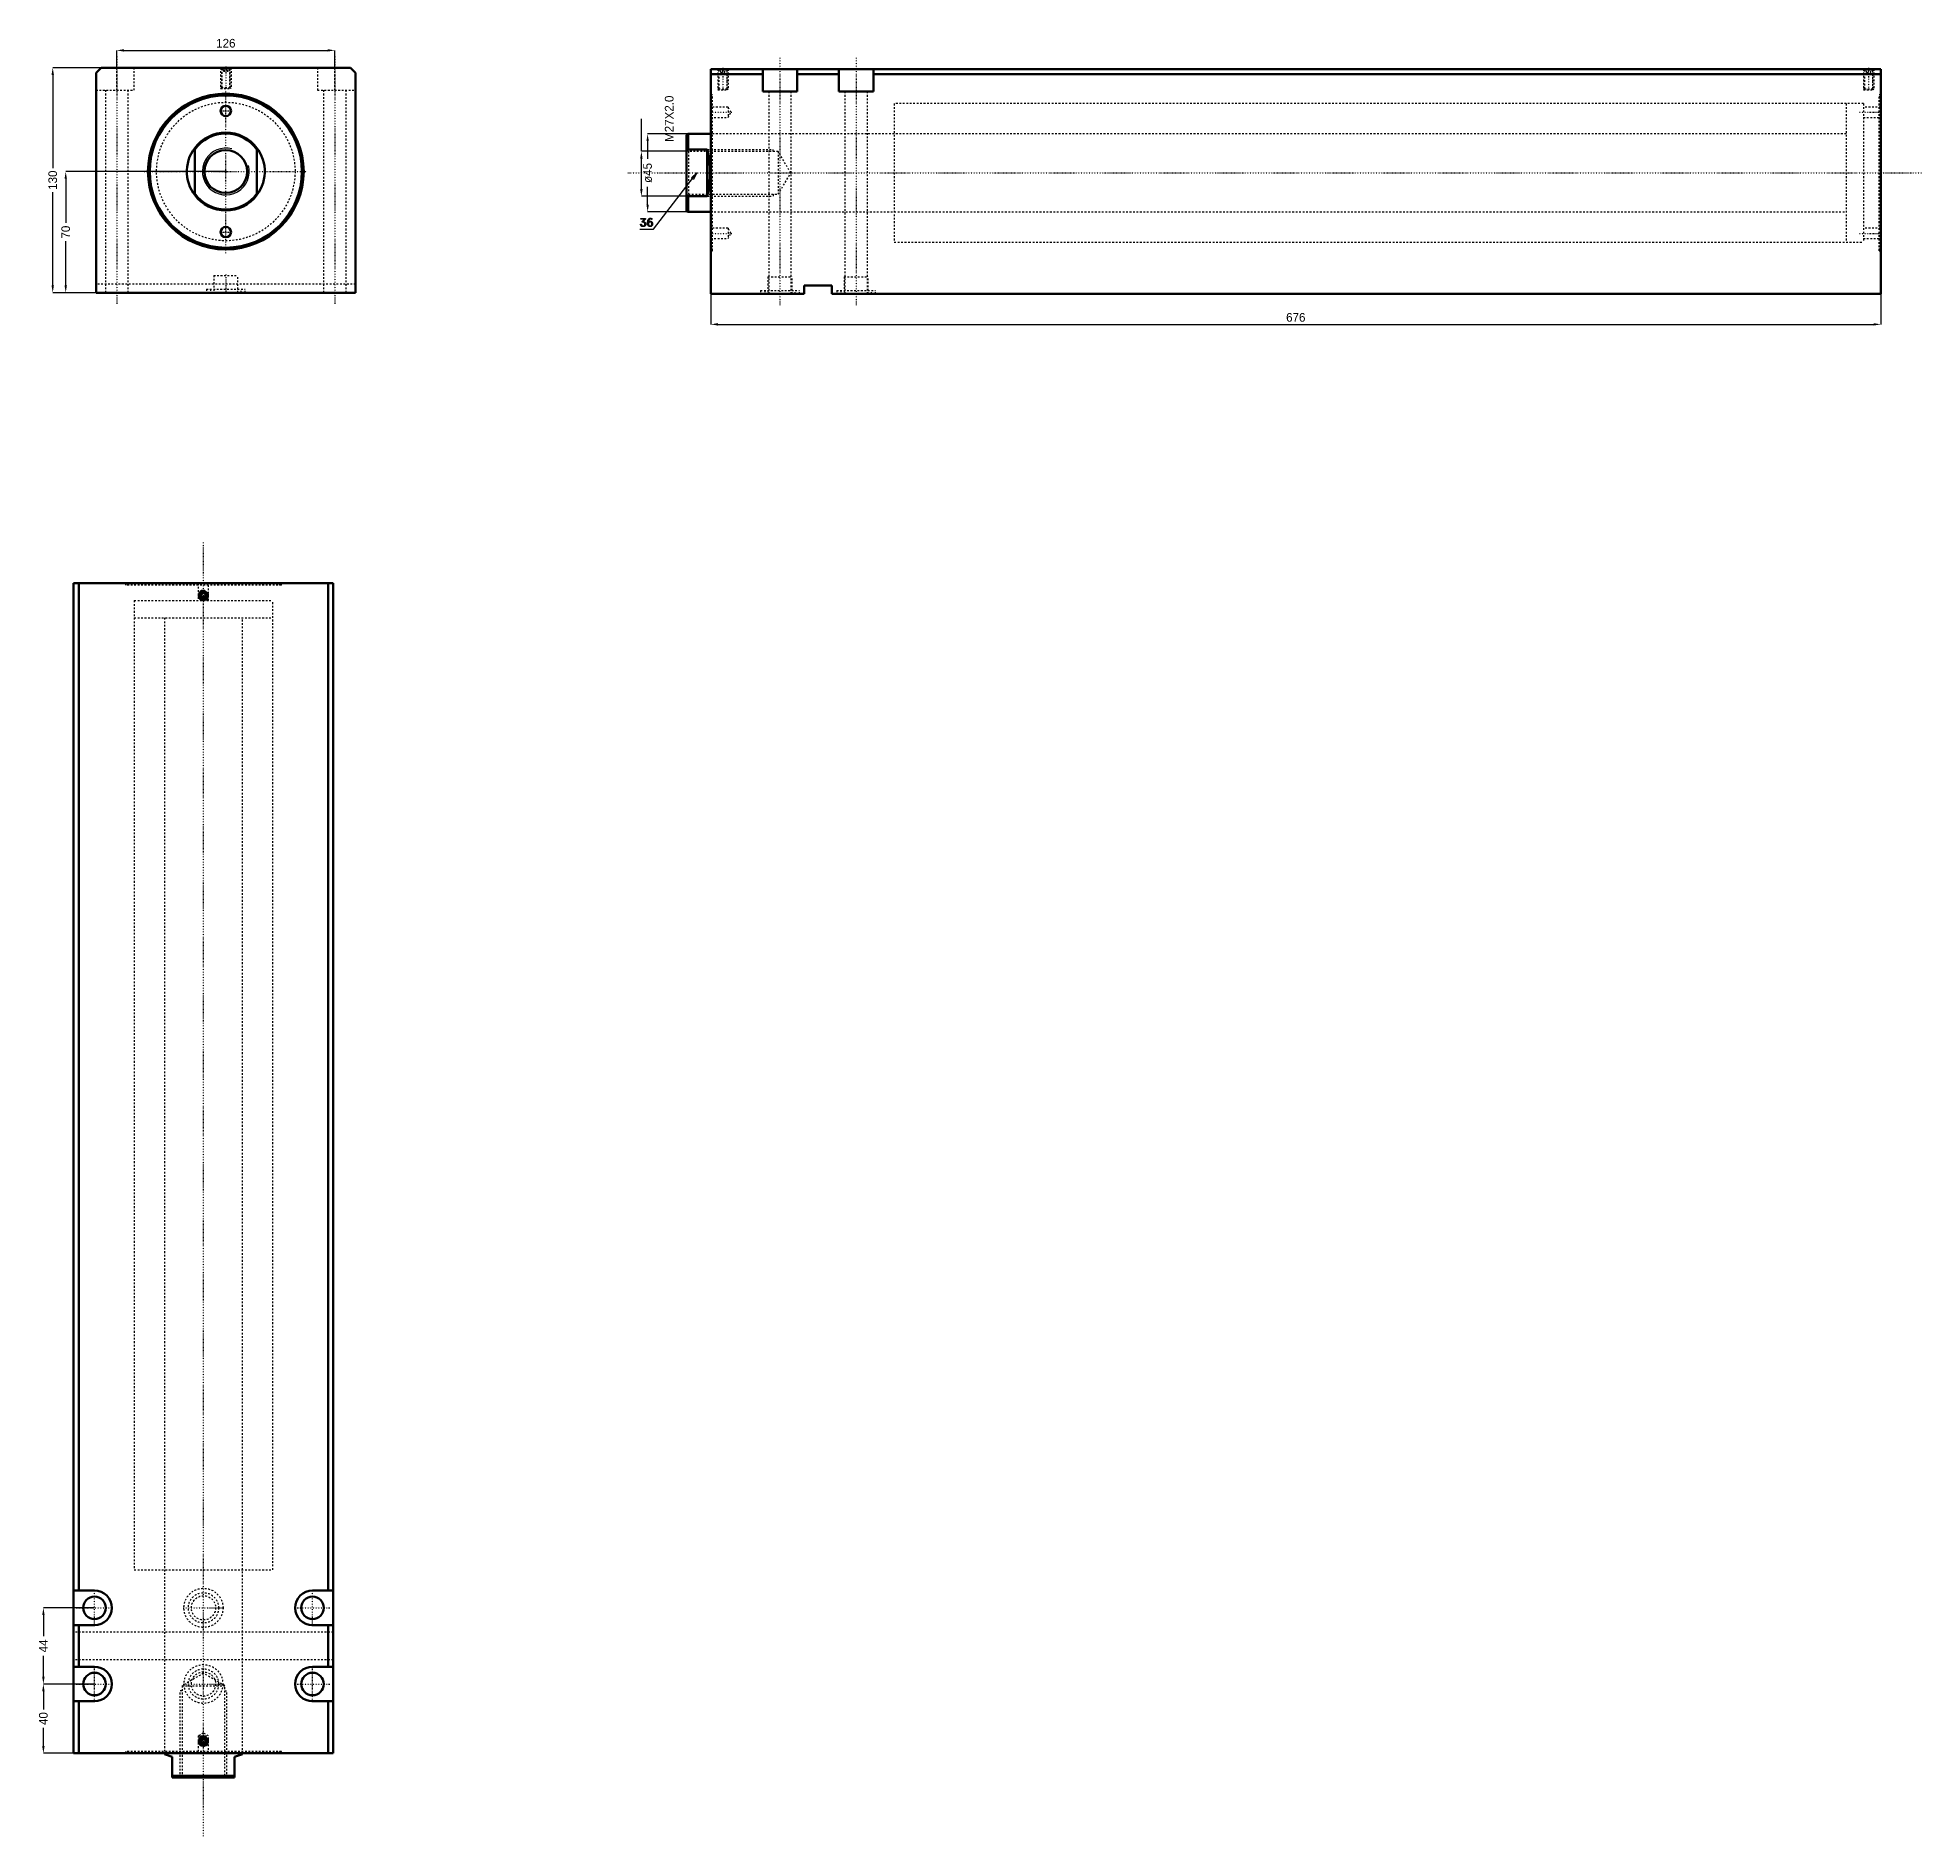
# Model space of a CAD drawing. Header units: millimetres. Extents: x -109 to 980, y -962 to 77.
import ezdxf

# ---------------------------------------------------------------- set-up
doc = ezdxf.new("R2010")
doc.units = ezdxf.units.MM
doc.linetypes.add('Center', pattern=[1.5, 0.45, -0.5, 0.05, -0.5])
doc.linetypes.add('Dashed', pattern=[2, 1, -1])
for name, color, linetype, lineweight in [('2d ConnectionPoints', 7, 'Continuous', 50), ('AM_0', 7, 'Continuous', 50), ('AM_5', 3, 'Continuous', 25), ('AM_7', 7, 'Center', 25), ('AM_9', 6, 'Dashed', 25)]:
    doc.layers.add(name, color=color, linetype=linetype, lineweight=lineweight)
doc.dimstyles.new('ISO-25', dxfattribs={"dimtxt": 2.5, "dimasz": 2.5, "dimexe": 1.25, "dimexo": 0.625, "dimtad": 1, "dimtxsty": 'Standard', "dimcen": 2.5, "dimadec": 0, "dimazin": 0, "dimtfac": 1, "dimtmove": 0, "dimatfit": 3, "dimfxl": 0, "dimarcsym": 0})

# ---------------------------------------------------------------- blocks, each defined once
blk = doc.blocks.new('1_JECX_MF_INLA_80_550_0_rod__0_in_JECX_MF_160_INLA_80_550_0__0')
at = {"layer": 'AM_0'}
for p, q in [((-18, -13.5), (-18, 13.5)), ((18, 13.5), (18, -13.5))]:
    blk.add_line(p, q, dxfattribs=at)
for points in [[(-18, 13.5), (-19.1, 11.9), (-20.1, 10.2), (-20.9, 8.4), (-21.5, 6.5), (-22, 4.6), (-22.3, 2.7), (-22.5, 0.7), (-22.5, -1.2), (-22.3, -3.2), (-21.9, -5.1), (-21.4, -7), (-20.7, -8.8), (-19.8, -10.6), (-18.8, -12.3), (-18, -13.5)], [(18, -13.5), (19.1, -11.9), (20.1, -10.2), (20.9, -8.4), (21.5, -6.5), (22, -4.6), (22.3, -2.7), (22.5, -0.7), (22.5, 1.2), (22.3, 3.2), (21.9, 5.1), (21.4, 7), (20.7, 8.8), (19.8, 10.6), (18.8, 12.3), (18, 13.5)]]:
    blk.add_lwpolyline(points, dxfattribs=at)
blk.add_circle((0, 0), 12.4, dxfattribs=at)
for radius, start, end in [(22.5, 36.8699, 143.1301), (22, 35.0968, 144.9032), (22, 215.0968, 324.9032), (22.5, 216.8699, 323.1301)]:
    blk.add_arc((0, 0), radius, start, end, dxfattribs=at)
at = {"layer": 'AM_5'}
blk.add_arc((0, 0), 13.5, 75, 15, dxfattribs=at)
blk = doc.blocks.new('2_JECX_MF_EXLA_80_550_0_body__0_in_JECX_MF_160_INLA_80_550_0__0')
at = {"layer": 'AM_0'}
for p, q in [((-72, 60), (-75, 57)), ((-75, 57), (-75, -70)), ((72, 60), (-72, 60)), ((75, 57), (72, 60)), ((75, -70), (75, 57)), ((-75, -70), (75, -70))]:
    blk.add_line(p, q, dxfattribs=at)
for centre, radius in [((0, 0), 45), ((0, 0), 44), ((0, 35), 3), ((0, -35), 3)]:
    blk.add_circle(centre, radius, dxfattribs=at)
at = {"layer": 'AM_5', "linetype": 'Dashed'}
for p, q in [((-3, 60), (-3, 48)), ((3, 60), (3, 48))]:
    blk.add_line(p, q, dxfattribs=at)
at = {"layer": 'AM_7'}
for p, q in [((-63, 66.5), (-63, -76.5)), ((63, 66.5), (63, -76.5)), ((0, 60.6), (0, 47.4)), ((0, -47.2), (0, 47.2)), ((-3.2, 35), (3.1, 35)), ((-47.2, 0), (47.2, 0)), ((-3.2, -35), (3.1, -35)), ((0, -59.5), (0, -70.5))]:
    blk.add_line(p, q, dxfattribs=at)
at = {"layer": 'AM_9'}
for p, q in [((-63, 47), (-63, 60)), ((-53, 47), (-53, 60)), ((-3, 60), (-2.5, 59.5)), ((-2.5, 59.5), (-2.5, 48.5)), ((-2.5, 59.5), (2.5, 59.5)), ((-1.9, 60), (-2.4, 59.5)), ((-2.4, 59.5), (2.4, 59.5)), ((-2.4, 59.5), (-2.4, 48)), ((-1.4, 58), (-1.4, 60)), ((-1.4, 58), (1.4, 58)), ((-0.7, 58), (-0.7, 60)), ((0.7, 58), (0.7, 60)), ((1.4, 58), (1.4, 60)), ((2.4, 59.5), (1.9, 60)), ((2.4, 48), (2.4, 59.5)), ((2.5, 59.5), (3, 60)), ((2.5, 48.5), (2.5, 59.5)), ((53, 60), (53, 47)), ((63, 47), (63, 60)), ((-75, 47), (-53, 47)), ((-69.5, 47), (-69.5, -70)), ((-56.5, -70), (-56.5, 47)), ((-2.5, 48.5), (-3, 48)), ((-3, 48), (3, 48)), ((-2.5, 48.5), (2.5, 48.5)), ((3, 48), (2.5, 48.5)), ((53, 47), (75, 47)), ((56.5, 47), (56.5, -70)), ((69.5, -70), (69.5, 47)), ((75, -65), (-75, -65)), ((-7, -60), (7, -60)), ((-7, -60), (-7, -70)), ((7, -70), (7, -60)), ((-11.2, -67.9), (11.2, -67.9)), ((-11.2, -67.9), (-11.2, -70)), ((-8.8, -67.9), (-8.8, -70)), ((8.8, -70), (8.8, -67.9)), ((11.2, -70), (11.2, -67.9))]:
    blk.add_line(p, q, dxfattribs=at)
blk.add_circle((0, 0), 40, dxfattribs=at)
blk = doc.blocks.new('*D3')
at = {"layer": 'AM_5', "color": 0, "lineweight": -2}
for p, q in [((-63, 60), (-63, 70)), ((-58.8, 70), (58.8, 70)), ((63, 60), (63, 70))]:
    blk.add_line(p, q, dxfattribs=at)
at = {"layer": 'AM_5', "color": 0}
for points in [[(-58.8, 70.7), (-58.8, 69.3), (-63, 70)], [(58.8, 69.3), (58.8, 70.7), (63, 70)]]:
    blk.add_solid(points, dxfattribs=at)
at = {"layer": 'Defpoints', "color": 0}
for p in [(63, 70), (-63, 60), (63, 60)]:
    blk.add_point(p, dxfattribs=at)
at = {"layer": 'AM_5', "color": 0, "insert": (0, 74.1), "char_height": 5, "attachment_point": 5}
blk.add_mtext('126', dxfattribs=at)
blk = doc.blocks.new('*D4')
at = {"layer": 'AM_5', "color": 0, "lineweight": -2}
for p, q in [((-72, 60), (-100, 60)), ((-100, 55.8), (-100, 2)), ((-100, -65.8), (-100, -12)), ((-75, -70), (-100, -70))]:
    blk.add_line(p, q, dxfattribs=at)
at = {"layer": 'AM_5', "color": 0}
for points in [[(-99.3, 55.8), (-100.7, 55.8), (-100, 60)], [(-100.7, -65.8), (-99.3, -65.8), (-100, -70)]]:
    blk.add_solid(points, dxfattribs=at)
at = {"layer": 'Defpoints', "color": 0}
for p in [(-72, 60), (-100, -70), (-75, -70)]:
    blk.add_point(p, dxfattribs=at)
at = {"layer": 'AM_5', "color": 0, "insert": (-100, -5), "char_height": 5, "attachment_point": 5, "rotation": 90}
blk.add_mtext('130', dxfattribs=at)
blk = doc.blocks.new('*D5')
at = {"layer": 'AM_5', "color": 0, "lineweight": -2}
for p, q in [((0, 0), (-92.5, 0)), ((-92.5, -4.2), (-92.5, -29.7)), ((-92.5, -65.8), (-92.5, -40.3)), ((-75, -70), (-92.5, -70))]:
    blk.add_line(p, q, dxfattribs=at)
at = {"layer": 'AM_5', "color": 0}
for points in [[(-91.8, -4.2), (-93.2, -4.2), (-92.5, 0)], [(-93.2, -65.8), (-91.8, -65.8), (-92.5, -70)]]:
    blk.add_solid(points, dxfattribs=at)
at = {"layer": 'Defpoints', "color": 0}
for p in [(0, 0), (-92.5, -70), (-75, -70)]:
    blk.add_point(p, dxfattribs=at)
at = {"layer": 'AM_5', "color": 0, "insert": (-92.5, -35), "char_height": 5, "attachment_point": 5, "rotation": 90}
blk.add_mtext('70', dxfattribs=at)
blk = doc.blocks.new('1_JECX_MF_INLA_80_550_0_rod__0_in_JECX_MF_160_INLA_80_550_0__4')
at = {"layer": 'AM_0'}
for p, q in [((-22.5, 0), (-22.5, -0.5)), ((22.5, -0.5), (22.5, 0)), ((-18, -2), (-22.5, -0.5)), ((-18, -14), (-18, -2)), ((22.5, -0.5), (18, -2)), ((18, -2), (18, -14)), ((-18, -13), (18, -13)), ((-18, -14), (18, -14))]:
    blk.add_line(p, q, dxfattribs=at)
at = {"layer": 'AM_5', "linetype": 'Dashed'}
for p, q in [((-13.5, -14), (-13.5, 36)), ((-12.4, 36), (-13.5, 36)), ((12.4, 36), (13.5, 36)), ((13.5, -14), (13.5, 36))]:
    blk.add_line(p, q, dxfattribs=at)
at = {"layer": 'AM_7'}
blk.add_line((0, -48), (0, 700), dxfattribs=at)
at = {"layer": 'AM_9'}
for p, q in [((-40, 666), (40, 666)), ((-40, 666), (-40, 656)), ((40, 656), (40, 666)), ((-40, 656), (40, 656)), ((-22.5, 656), (-22.5, 0)), ((22.5, 0), (22.5, 656)), ((0, 46.2), (-12.4, 39)), ((12.4, 39), (0, 46.2)), ((-12.4, 39), (12.4, 39)), ((-12.4, 39), (-12.4, -12.9)), ((12.4, -12.9), (12.4, 39)), ((-12.4, -12.9), (-13.5, -14)), ((-12.4, -12.9), (12.4, -12.9)), ((13.5, -14), (12.4, -12.9))]:
    blk.add_line(p, q, dxfattribs=at)
blk = doc.blocks.new('2_JECX_MF_EXLA_80_550_0_body__0_in_JECX_MF_160_INLA_80_550_0__4')
at = {"layer": 'AM_0'}
for p, q in [((75, 676), (-75, 676)), ((-75, 676), (-75, 0)), ((-72, 676), (-72, 94)), ((72, 676), (72, 94)), ((75, 676), (75, 0)), ((-0.7, 670.2), (-1.4, 669)), ((-1.4, 669), (-0.7, 667.8)), ((0.7, 670.2), (-0.7, 670.2)), ((-0.7, 667.8), (0.7, 667.8)), ((1.4, 669), (0.7, 670.2)), ((0.7, 667.8), (1.4, 669)), ((-63, 94), (-75, 94)), ((75, 94), (63, 94)), ((-75, 74), (-63, 74)), ((-72, 74), (-72, 50)), ((63, 74), (75, 74)), ((72, 74), (72, 50)), ((-63, 50), (-75, 50)), ((75, 50), (63, 50)), ((-75, 30), (-63, 30)), ((-72, 30), (-72, 0)), ((63, 30), (75, 30)), ((72, 30), (72, 0)), ((75, 0), (-75, 0)), ((-0.7, 8.3), (-1.4, 7)), ((-1.4, 7), (-0.7, 5.8)), ((0.7, 8.3), (-0.7, 8.3)), ((-0.7, 5.8), (0.7, 5.8)), ((1.4, 7), (0.7, 8.3)), ((0.7, 5.8), (1.4, 7))]:
    blk.add_line(p, q, dxfattribs=at)
for centre, radius in [((0, 669), 2.46), ((0, 669), 2.4), ((0, 669), 1.9), ((-63, 84), 6.5), ((63, 84), 6.5), ((-63, 40), 6.5), ((63, 40), 6.5), ((0, 7), 2.46), ((0, 7), 2.4), ((0, 7), 1.9)]:
    blk.add_circle(centre, radius, dxfattribs=at)
for centre, start, end in [((-63, 84), 270, 90), ((63, 84), 90, 270), ((-63, 40), 270, 90), ((63, 40), 90, 270)]:
    blk.add_arc(centre, 10, start, end, dxfattribs=at)
at = {"layer": 'AM_5'}
for centre in [(0, 669), (0, 7)]:
    blk.add_arc(centre, 3, 75, 15, dxfattribs=at)
at = {"layer": 'AM_7'}
for p, q in [((-3.2, 669), (3.1, 669)), ((-63, 73.5), (-63, 94.5)), ((63, 73.5), (63, 94.5)), ((-73.5, 84), (-52.5, 84)), ((-11.8, 84), (11.8, 84)), ((52.5, 84), (73.5, 84)), ((-63, 29.5), (-63, 50.5)), ((63, 29.5), (63, 50.5)), ((-73.5, 40), (-52.5, 40)), ((-11.8, 40), (11.8, 40)), ((52.5, 40), (73.5, 40)), ((-3.2, 7), (3.1, 7))]:
    blk.add_line(p, q, dxfattribs=at)
at = {"layer": 'AM_9'}
for p, q in [((-45, 676), (-45, 675)), ((-44, 676), (-44, 675)), ((-3, 676), (-3, 666)), ((3, 666), (3, 676)), ((44, 675), (44, 676)), ((45, 675), (45, 676)), ((45, 675), (-45, 675)), ((-40, 666), (40, 666)), ((-40, 666), (-40, 106)), ((40, 106), (40, 666)), ((-40, 106), (40, 106)), ((-22.5, 106), (-22.5, 0)), ((22.5, 0), (22.5, 106)), ((75, 70), (-75, 70)), ((75, 54), (-75, 54)), ((0, 11.7), (-3, 10)), ((3, 10), (0, 11.7)), ((45, 1), (-45, 1)), ((-45, 1), (-45, 0)), ((-44, 1), (-44, 0)), ((-3, 10), (3, 10)), ((-3, 10), (-3, 0)), ((3, 0), (3, 10)), ((44, 0), (44, 1)), ((45, 0), (45, 1))]:
    blk.add_line(p, q, dxfattribs=at)
for centre, radius in [((0, 84), 11.3), ((0, 84), 8.75), ((0, 84), 7), ((0, 40), 11.2), ((0, 40), 8.75), ((0, 40), 7)]:
    blk.add_circle(centre, radius, dxfattribs=at)
blk = doc.blocks.new('*D11')
at = {"layer": 'AM_5', "color": 0, "lineweight": -2}
for p, q in [((-75.9, -829.9), (-105.4, -829.9)), ((-105.4, -834.1), (-105.4, -846.2)), ((-105.4, -869.7), (-105.4, -857.6)), ((-75.9, -873.9), (-105.4, -873.9))]:
    blk.add_line(p, q, dxfattribs=at)
at = {"layer": 'AM_5', "color": 0}
for points in [[(-106.1, -834.1), (-104.7, -834.1), (-105.4, -829.9)], [(-106.1, -869.7), (-104.7, -869.7), (-105.4, -873.9)]]:
    blk.add_solid(points, dxfattribs=at)
at = {"layer": 'Defpoints', "color": 0}
for p in [(-105.4, -829.9), (-75.9, -829.9), (-75.9, -873.9)]:
    blk.add_point(p, dxfattribs=at)
at = {"layer": 'AM_5', "color": 0, "insert": (-105.4, -851.9), "char_height": 5, "attachment_point": 5, "rotation": 90}
blk.add_mtext('44', dxfattribs=at)
blk = doc.blocks.new('*D12')
at = {"layer": 'AM_5', "color": 0, "lineweight": -2}
for p, q in [((-75.9, -873.9), (-105.4, -873.9)), ((-105.4, -878.1), (-105.4, -888.7)), ((-105.4, -909.7), (-105.4, -899.2)), ((-87.9, -913.9), (-105.4, -913.9))]:
    blk.add_line(p, q, dxfattribs=at)
at = {"layer": 'AM_5', "color": 0}
for points in [[(-106.1, -878.1), (-104.7, -878.1), (-105.4, -873.9)], [(-106.1, -909.7), (-104.7, -909.7), (-105.4, -913.9)]]:
    blk.add_solid(points, dxfattribs=at)
at = {"layer": 'Defpoints', "color": 0}
for p in [(-75.9, -873.9), (-105.4, -913.9), (-87.9, -913.9)]:
    blk.add_point(p, dxfattribs=at)
at = {"layer": 'AM_5', "color": 0, "insert": (-105.4, -893.9), "char_height": 5, "attachment_point": 5, "rotation": 90}
blk.add_mtext('40', dxfattribs=at)
blk = doc.blocks.new('1_JECX_MF_INLA_80_550_0_rod__0_in_JECX_MF_160_INLA_80_550_0__2')
at = {"layer": 'AM_0'}
for p, q in [((-13, 22.5), (-14, 22)), ((-14, 22), (-14, -22)), ((0, 22.5), (-13, 22.5)), ((-13, 22.5), (-13, 13.5)), ((-13, 13.5), (-14, 12.6)), ((-2, 13.5), (-13, 13.5)), ((-2, 13.5), (-2, -13.5)), ((-14, -12.6), (-13, -13.5)), ((-13, -13.5), (-2, -13.5)), ((-13, -13.5), (-13, -22.5)), ((-14, -22), (-13, -22.5)), ((-13, -22.5), (0, -22.5))]:
    blk.add_line(p, q, dxfattribs=at)
blk.add_lwpolyline([(-2, -13.5), (-1.6, -11.9), (-1.3, -10.2), (-1.1, -8.4), (-0.9, -6.5), (-0.7, -4.6), (-0.6, -2.7), (-0.5, -0.7), (-0.5, 1.2), (-0.6, 3.2), (-0.7, 5.1), (-0.9, 7), (-1.1, 8.8), (-1.4, 10.6), (-1.7, 12.3), (-2, 13.5)], dxfattribs=at)
at = {"layer": 'AM_5', "linetype": 'Dashed'}
for p, q in [((-14, 13.5), (36, 13.5)), ((36, 12.4), (36, 13.5)), ((-14, -13.5), (36, -13.5)), ((36, -12.4), (36, -13.5))]:
    blk.add_line(p, q, dxfattribs=at)
at = {"layer": 'AM_7'}
blk.add_line((-48, 0), (700, 0), dxfattribs=at)
at = {"layer": 'AM_9'}
for p, q in [((666, 40), (656, 40)), ((656, 40), (656, -40)), ((666, 40), (666, -40)), ((656, 22.5), (0, 22.5)), ((-12.9, 12.4), (-14, 13.5)), ((39, 12.4), (-12.9, 12.4)), ((-12.9, 12.4), (-12.9, -12.4)), ((46.2, 0), (39, 12.4)), ((39, 12.4), (39, -12.4)), ((39, -12.4), (46.2, 0)), ((-14, -13.5), (-12.9, -12.4)), ((-12.9, -12.4), (39, -12.4)), ((0, -22.5), (656, -22.5)), ((656, -40), (666, -40))]:
    blk.add_line(p, q, dxfattribs=at)
blk = doc.blocks.new('2_JECX_MF_EXLA_80_550_0_body__0_in_JECX_MF_160_INLA_80_550_0__2')
at = {"layer": 'AM_0'}
for p, q in [((0, -70), (0, 60)), ((676, 60), (0, 60)), ((30, 57), (0, 57)), ((30, 47), (30, 60)), ((50, 47), (50, 60)), ((74, 57), (50, 57)), ((74, 47), (74, 60)), ((94, 47), (94, 60)), ((676, 57), (94, 57)), ((676, -70), (676, 60)), ((30, 47), (50, 47)), ((74, 47), (94, 47)), ((70, -65), (54, -65)), ((54, -65), (54, -70)), ((70, -70), (70, -65)), ((54, -70), (0, -70)), ((676, -70), (70, -70))]:
    blk.add_line(p, q, dxfattribs=at)
at = {"layer": 'AM_5', "linetype": 'Dashed'}
for p, q in [((4, 60), (4, 48)), ((10, 60), (10, 48)), ((666, 60), (666, 48)), ((672, 60), (672, 48))]:
    blk.add_line(p, q, dxfattribs=at)
at = {"layer": 'AM_7'}
for p, q in [((40, 66.5), (40, -76.5)), ((84, 66.5), (84, -76.5)), ((7, 60.6), (7, 47.4)), ((669, 60.6), (669, 47.4)), ((-0.6, 35), (12.3, 35)), ((663.7, 35), (676.6, 35)), ((-0.6, -35), (12.3, -35)), ((663.7, -35), (676.6, -35))]:
    blk.add_line(p, q, dxfattribs=at)
at = {"layer": 'AM_9'}
for p, q in [((4, 60), (4.5, 59.5)), ((4.5, 59.5), (4.5, 48.5)), ((4.5, 59.5), (9.5, 59.5)), ((5.1, 60), (4.6, 59.5)), ((4.6, 59.5), (4.6, 48)), ((4.6, 59.5), (9.4, 59.5)), ((5.8, 58), (5.8, 60)), ((5.8, 58), (8.2, 58)), ((7, 58), (7, 60)), ((8.2, 58), (8.2, 60)), ((9.4, 59.5), (8.9, 60)), ((9.4, 48), (9.4, 59.5)), ((9.5, 59.5), (10, 60)), ((9.5, 48.5), (9.5, 59.5)), ((666, 60), (666.5, 59.5)), ((666.5, 59.5), (666.5, 48.5)), ((666.5, 59.5), (671.5, 59.5)), ((667.1, 60), (666.6, 59.5)), ((666.6, 59.5), (671.4, 59.5)), ((666.6, 59.5), (666.6, 48)), ((667.8, 58), (667.8, 60)), ((667.8, 58), (670.2, 58)), ((669, 58), (669, 60)), ((670.2, 58), (670.2, 60)), ((671.4, 59.5), (670.9, 60)), ((671.4, 48), (671.4, 59.5)), ((671.5, 59.5), (672, 60)), ((671.5, 48.5), (671.5, 59.5)), ((1, 45), (0, 45)), ((1, 44), (0, 44)), ((1, -45), (1, 45)), ((4.5, 48.5), (4, 48)), ((4, 48), (10, 48)), ((4.5, 48.5), (9.5, 48.5)), ((10, 48), (9.5, 48.5)), ((33.5, 47), (33.5, -70)), ((46.5, -70), (46.5, 47)), ((77.5, 47), (77.5, -70)), ((90.5, -70), (90.5, 47)), ((666.5, 48.5), (666, 48)), ((666, 48), (672, 48)), ((666.5, 48.5), (671.5, 48.5)), ((672, 48), (671.5, 48.5)), ((675, -45), (675, 45)), ((676, 45), (675, 45)), ((676, 44), (675, 44)), ((10, 38), (0, 38)), ((11.7, 35), (10, 38)), ((10, 38), (10, 32)), ((10, 32), (11.7, 35)), ((666, 40), (106, 40)), ((106, 40), (106, -40)), ((666, 40), (666, -40)), ((676, 38), (666, 38)), ((0, 32), (10, 32)), ((106, 22.5), (0, 22.5)), ((666, 32), (676, 32)), ((0, -22.5), (106, -22.5)), ((10, -32), (0, -32)), ((11.7, -35), (10, -32)), ((10, -32), (10, -38)), ((676, -32), (666, -32)), ((0, -38), (10, -38)), ((10, -38), (11.7, -35)), ((106, -40), (666, -40)), ((666, -38), (676, -38)), ((0, -44), (1, -44)), ((0, -45), (1, -45)), ((675, -44), (676, -44)), ((675, -45), (676, -45)), ((33, -60), (47, -60)), ((33, -60), (33, -70)), ((47, -70), (47, -60)), ((77, -60), (91, -60)), ((77, -60), (77, -70)), ((91, -70), (91, -60)), ((28.8, -67.9), (51.3, -67.9)), ((28.8, -67.9), (28.8, -70)), ((31.2, -67.9), (31.2, -70)), ((48.8, -70), (48.8, -67.9)), ((51.3, -70), (51.3, -67.9)), ((72.8, -67.9), (95.2, -67.9)), ((72.8, -67.9), (72.8, -70)), ((75.2, -67.9), (75.2, -70)), ((92.8, -70), (92.8, -67.9)), ((95.2, -70), (95.2, -67.9))]:
    blk.add_line(p, q, dxfattribs=at)
blk = doc.blocks.new('*D19')
at = {"layer": 'AM_5', "color": 0, "lineweight": -2}
for p, q in [((280.2, -70.8), (280.2, -88.3)), ((956.2, -70.8), (956.2, -88.3)), ((284.3, -88.3), (952, -88.3))]:
    blk.add_line(p, q, dxfattribs=at)
at = {"layer": 'AM_5', "color": 0}
for points in [[(284.3, -87.6), (284.3, -89), (280.2, -88.3)], [(952, -87.6), (952, -89), (956.2, -88.3)]]:
    blk.add_solid(points, dxfattribs=at)
at = {"layer": 'Defpoints', "color": 0}
for p in [(280.2, -70.8), (956.2, -70.8), (956.2, -88.3)]:
    blk.add_point(p, dxfattribs=at)
at = {"layer": 'AM_5', "color": 0, "insert": (618.2, -84.3), "char_height": 5, "attachment_point": 5}
blk.add_mtext('676', dxfattribs=at)
blk = doc.blocks.new('*D20')
at = {"layer": 'AM_5', "color": 0, "lineweight": -2}
for p, q in [((267.2, 21.7), (243.7, 21.7)), ((243.7, 17.6), (243.7, 7.4)), ((243.7, -19.1), (243.7, -8.9)), ((267.2, -23.3), (243.7, -23.3))]:
    blk.add_line(p, q, dxfattribs=at)
at = {"layer": 'AM_5', "color": 0}
for points in [[(243, 17.6), (244.4, 17.6), (243.7, 21.7)], [(243, -19.1), (244.4, -19.1), (243.7, -23.3)]]:
    blk.add_solid(points, dxfattribs=at)
at = {"layer": 'Defpoints', "color": 0}
for p in [(243.7, 21.7), (267.2, 21.7), (267.2, -23.3)]:
    blk.add_point(p, dxfattribs=at)
at = {"layer": 'AM_5', "color": 0, "insert": (243.7, -0.8), "char_height": 5, "attachment_point": 5, "rotation": 90}
blk.add_mtext('ø45', dxfattribs=at)
blk = doc.blocks.new('*D21')
at = {"layer": 'AM_5', "color": 0, "lineweight": -2}
for p, q in [((240.1, 11.7), (240.1, 30.5)), ((267.3, 11.7), (240.1, 11.7)), ((240.1, -10.1), (240.1, 7.5)), ((266.2, -14.3), (240.1, -14.3))]:
    blk.add_line(p, q, dxfattribs=at)
at = {"layer": 'AM_5', "color": 0}
for points in [[(239.4, 7.5), (240.8, 7.5), (240.1, 11.7)], [(239.4, -10.1), (240.8, -10.1), (240.1, -14.3)]]:
    blk.add_solid(points, dxfattribs=at)
at = {"layer": 'Defpoints', "color": 0}
for p in [(267.3, 11.7), (240.1, -14.3), (266.2, -14.3)]:
    blk.add_point(p, dxfattribs=at)
at = {"layer": 'AM_5', "color": 0, "insert": (256.2, 30.5), "char_height": 5, "attachment_point": 5, "rotation": 90}
blk.add_mtext('M27X2.0', dxfattribs=at)

msp = doc.modelspace()

# ---------------------------------------------------------------- linework, layer by layer
at = {"layer": '2d ConnectionPoints'}
for p in [(0, 0), (280.18, -0.76), (-12.915, -913.901)]:
    msp.add_point(p, dxfattribs=at)
at = {"layer": 'AM_5'}
for p, q in [((247.18, -33.26), (272.18, -0.76)), ((239.18, -33.26), (247.18, -33.26))]:
    msp.add_line(p, q, dxfattribs=at)
for points in [[(272.18, -0.76), (270.3, -4.57), (268.979, -3.554), (272.18, -0.76)], [(240.113, -30.453), (240.113, -30.453), (240.118, -30.563), (240.147, -30.718), (240.147, -30.718), (240.201, -30.86), (240.251, -30.947), (240.251, -30.947), (240.31, -31.028), (240.412, -31.134), (240.412, -31.134), (240.531, -31.223), (240.62, -31.272), (240.62, -31.272), (240.713, -31.313), (240.859, -31.357), (240.859, -31.357), (241.01, -31.381), (241.114, -31.386), (241.114, -31.386), (241.224, -31.381), (241.384, -31.357), (241.384, -31.357), (241.538, -31.312), (241.637, -31.27), (241.637, -31.27), (241.731, -31.22), (241.856, -31.131), (241.856, -31.131), (241.965, -31.023), (242.027, -30.942), (242.027, -30.942), (242.08, -30.855), (242.137, -30.713), (242.137, -30.713), (242.167, -30.561), (242.173, -30.453), (242.173, -30.453), (242.165, -30.299), (242.122, -30.087), (242.122, -30.087), (242.042, -29.897), (241.968, -29.782), (241.968, -29.782), (241.881, -29.678), (241.726, -29.541), (241.726, -29.541), (241.544, -29.43), (241.408, -29.369), (241.408, -29.369), (241.262, -29.319), (241.028, -29.266), (241.028, -29.266), (240.777, -29.237), (240.6, -29.231), (240.6, -28.776), (241.92, -27.483), (239.716, -27.483), (239.716, -27.047), (242.537, -27.047), (242.537, -27.502), (241.188, -28.835), (241.188, -28.835), (241.483, -28.902), (241.858, -29.049), (241.858, -29.049), (242.153, -29.251), (242.305, -29.415), (242.305, -29.415), (242.426, -29.597), (242.557, -29.894), (242.557, -29.894), (242.628, -30.22), (242.641, -30.453), (242.641, -30.453), (242.632, -30.621), (242.584, -30.856), (242.584, -30.856), (242.496, -31.069), (242.414, -31.199), (242.414, -31.199), (242.317, -31.318), (242.153, -31.474), (242.153, -31.474), (241.965, -31.602), (241.827, -31.672), (241.827, -31.672), (241.682, -31.729), (241.459, -31.791), (241.459, -31.791), (241.231, -31.825), (241.075, -31.831), (241.075, -31.831), (240.923, -31.825), (240.704, -31.792), (240.704, -31.792), (240.493, -31.73), (240.358, -31.673), (240.358, -31.673), (240.23, -31.604), (240.057, -31.477), (240.057, -31.477), (239.908, -31.322), (239.822, -31.204), (239.822, -31.204), (239.749, -31.074), (239.67, -30.86), (239.67, -30.86), (239.627, -30.623), (239.619, -30.453), (240.113, -30.453)], [(245.146, -31.799), (245.146, -31.799), (244.926, -31.788), (244.633, -31.735), (244.633, -31.735), (244.385, -31.635), (244.244, -31.543), (244.244, -31.543), (244.122, -31.434), (243.968, -31.242), (243.968, -31.242), (243.85, -31.017), (243.791, -30.848), (243.791, -30.848), (243.745, -30.664), (243.696, -30.362), (243.696, -30.362), (243.669, -30.026), (243.664, -29.784), (243.664, -29.784), (243.68, -29.286), (243.762, -28.623), (243.762, -28.623), (243.915, -28.061), (244.056, -27.743), (244.056, -27.743), (244.231, -27.476), (244.56, -27.187), (244.56, -27.187), (244.971, -27.031), (245.289, -27.002), (245.289, -27.002), (245.442, -27.006), (245.652, -27.03), (245.652, -27.03), (245.838, -27.074), (245.949, -27.115), (245.949, -27.115), (246.052, -27.164), (246.195, -27.248), (246.195, -27.248), (246.326, -27.345), (246.407, -27.418), (246.05, -27.71), (246.05, -27.71), (246.003, -27.656), (245.921, -27.585), (245.921, -27.585), (245.823, -27.523), (245.749, -27.487), (245.749, -27.487), (245.669, -27.458), (245.537, -27.425), (245.537, -27.425), (245.393, -27.408), (245.289, -27.405), (245.289, -27.405), (245.125, -27.417), (244.907, -27.484), (244.907, -27.484), (244.722, -27.608), (244.618, -27.723), (244.618, -27.723), (244.527, -27.855), (244.414, -28.068), (244.414, -28.068), (244.327, -28.3), (244.285, -28.466), (244.285, -28.466), (244.251, -28.639), (244.208, -28.911), (244.208, -28.911), (244.175, -29.199), (244.158, -29.4), (244.158, -29.4), (244.231, -29.26), (244.354, -29.077), (244.354, -29.077), (244.493, -28.926), (244.595, -28.843), (244.595, -28.843), (244.705, -28.774), (244.882, -28.7), (244.882, -28.7), (245.074, -28.66), (245.211, -28.653), (245.211, -28.653), (245.372, -28.662), (245.6, -28.709), (245.6, -28.709), (245.809, -28.797), (245.939, -28.878), (245.939, -28.878), (246.06, -28.975), (246.218, -29.141), (246.218, -29.141), (246.351, -29.334), (246.425, -29.478), (246.425, -29.478), (246.487, -29.63), (246.553, -29.865), (246.553, -29.865), (246.589, -30.109), (246.596, -30.278), (246.596, -30.278), (246.588, -30.453), (246.549, -30.7), (246.549, -30.7), (246.476, -30.93), (246.409, -31.072), (246.409, -31.072), (246.328, -31.204), (246.186, -31.379), (246.186, -31.379), (246.017, -31.526), (245.89, -31.608), (245.89, -31.608), (245.755, -31.677), (245.539, -31.751), (245.539, -31.751), (245.308, -31.791), (245.146, -31.799)], [(245.153, -31.389), (245.153, -31.389), (245.27, -31.383), (245.432, -31.353), (245.432, -31.353), (245.577, -31.298), (245.665, -31.246), (245.665, -31.246), (245.744, -31.184), (245.849, -31.075), (245.849, -31.075), (245.934, -30.946), (245.981, -30.848), (245.981, -30.848), (246.02, -30.743), (246.062, -30.573), (246.062, -30.573), (246.084, -30.389), (246.089, -30.258), (246.089, -30.258), (246.085, -30.136), (246.064, -29.962), (246.064, -29.962), (246.024, -29.798), (245.988, -29.696), (245.988, -29.696), (245.944, -29.6), (245.862, -29.472), (245.862, -29.472), (245.762, -29.362), (245.686, -29.299), (245.686, -29.299), (245.601, -29.247), (245.461, -29.19), (245.461, -29.19), (245.305, -29.159), (245.192, -29.153), (245.192, -29.153), (245.074, -29.159), (244.909, -29.192), (244.909, -29.192), (244.759, -29.253), (244.667, -29.309), (244.667, -29.309), (244.582, -29.376), (244.47, -29.493), (244.47, -29.493), (244.376, -29.63), (244.324, -29.733), (244.324, -29.733), (244.281, -29.843), (244.234, -30.018), (244.234, -30.018), (244.209, -30.205), (244.204, -30.336), (244.204, -30.336), (244.208, -30.456), (244.231, -30.625), (244.231, -30.625), (244.274, -30.782), (244.314, -30.88), (244.314, -30.88), (244.363, -30.972), (244.45, -31.093), (244.45, -31.093), (244.557, -31.196), (244.638, -31.254), (244.638, -31.254), (244.726, -31.303), (244.873, -31.355), (244.873, -31.355), (245.035, -31.384), (245.153, -31.389)]]:
    msp.add_lwpolyline(points, dxfattribs=at)

# ---------------------------------------------------------------- block references
for name, p in [('2_JECX_MF_EXLA_80_550_0_body__0_in_JECX_MF_160_INLA_80_550_0__0', (0, 0)), ('2_JECX_MF_EXLA_80_550_0_body__0_in_JECX_MF_160_INLA_80_550_0__2', (280.18, -0.76)), ('1_JECX_MF_INLA_80_550_0_rod__0_in_JECX_MF_160_INLA_80_550_0__2', (280.18, -0.76)), ('1_JECX_MF_INLA_80_550_0_rod__0_in_JECX_MF_160_INLA_80_550_0__0', (0, 0)), ('1_JECX_MF_INLA_80_550_0_rod__0_in_JECX_MF_160_INLA_80_550_0__4', (-12.915, -913.901)), ('2_JECX_MF_EXLA_80_550_0_body__0_in_JECX_MF_160_INLA_80_550_0__4', (-12.915, -913.901))]:
    msp.add_blockref(name, p)

# ---------------------------------------------------------------- dimensions: what is measured, and where the dimension line sits
for base, p1, p2, text, picture, middle in [((63, 70), (-63, 60), (63, 60), '126', '*D3', (0, 70)), ((956.18, -88.26), (280.18, -70.76), (956.18, -70.76), '676', '*D19', (618.18, -88.26))]:
    dim = msp.add_linear_dim(base=base, p1=p1, p2=p2, text=text, dimstyle='ISO-25', override={"dimtxt": 5, "dimasz": 4.166667, "dimexe": 0, "dimexo": 0, "dimgap": 1.5}, dxfattribs=at)
    dim.commit()
    dim.dimension.update_dxf_attribs({"geometry": picture, "text_midpoint": middle, "dimtype": 160})
for base, p1, p2, text, picture, middle in [((-100, -70), (-72, 60), (-75, -70), '130', '*D4', (-100, -5)), ((240.097, -14.26), (267.262, 11.658), (266.18, -14.26), 'M27X2.0', '*D21', (256.18, 30.491)), ((243.68, 21.74), (267.18, -23.26), (267.18, 21.74), 'ø45', '*D20', (243.68, -0.76)), ((-92.5, -70), (0, 0), (-75, -70), '70', '*D5', (-92.5, -35)), ((-105.415, -829.901), (-75.915, -873.901), (-75.915, -829.901), '44', '*D11', (-105.415, -851.901)), ((-105.415, -913.901), (-75.915, -873.901), (-87.915, -913.901), '40', '*D12', (-105.415, -893.901))]:
    dim = msp.add_linear_dim(base=base, p1=p1, p2=p2, angle=90, text=text, dimstyle='ISO-25', override={"dimtxt": 5, "dimasz": 4.166667, "dimexe": 0, "dimexo": 0, "dimgap": 1.5}, dxfattribs=at)
    dim.commit()
    dim.dimension.update_dxf_attribs({"geometry": picture, "text_midpoint": middle, "dimtype": 160, "text_rotation": 90})

doc.saveas('drawing.dxf')
